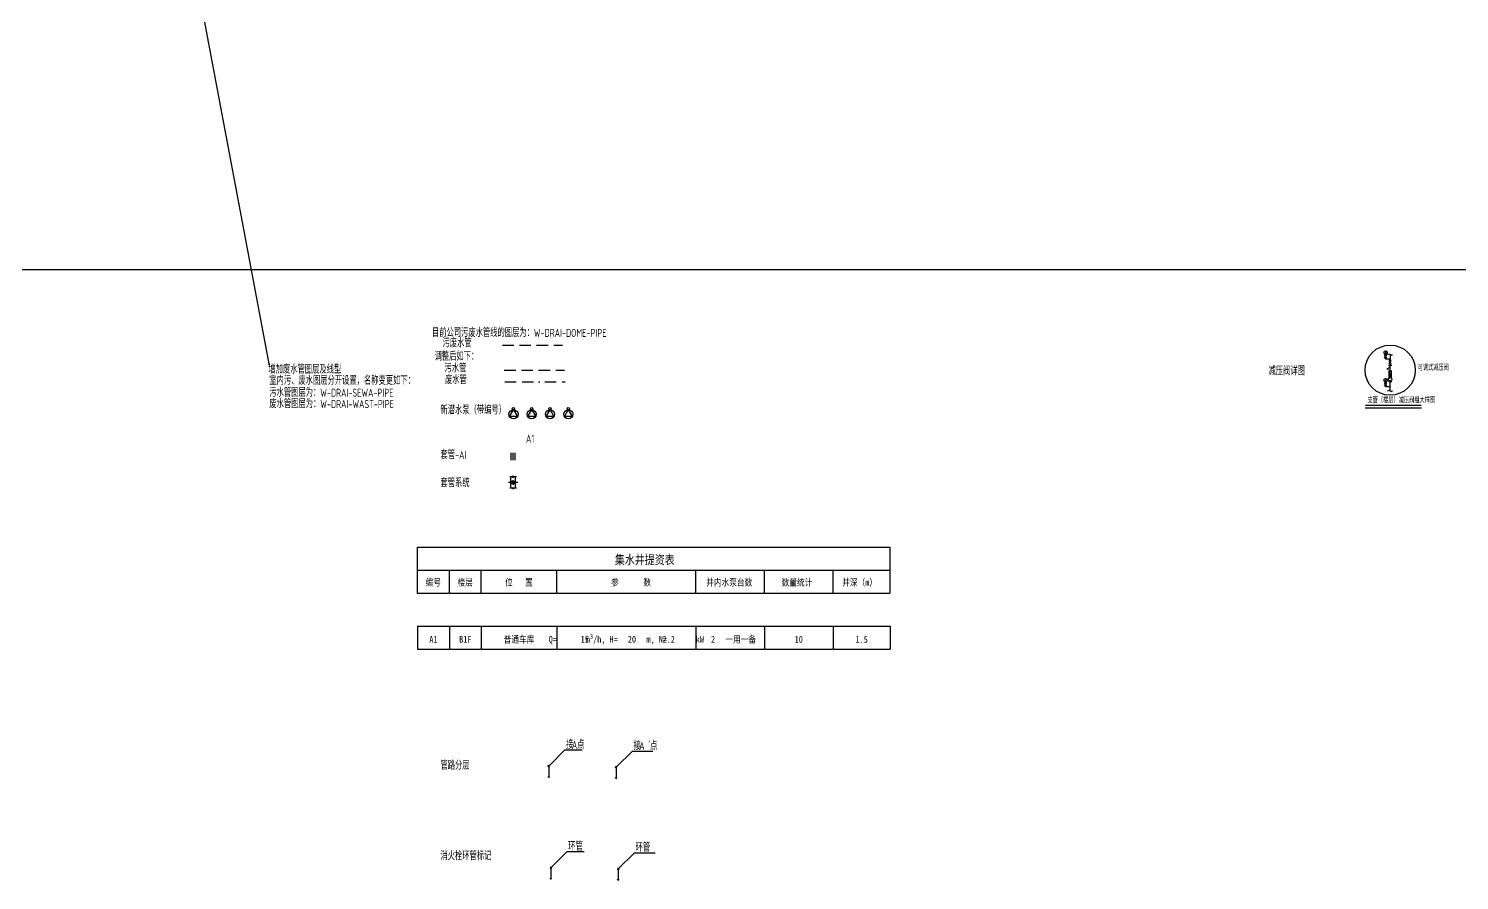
# Model space of a CAD drawing. Extents: x -84241 to 2571207, y -225492 to 1687411.
# Drawn here: x 49922 to 112510, y -83940 to -46670 of the extents above; entities that cross this region are included whole.
import ezdxf
from ezdxf.enums import TextEntityAlignment as Align

# ---------------------------------------------------------------- set-up
doc = ezdxf.new("R2010")
doc.units = 0
doc.header["$LTSCALE"] = 1000
doc.linetypes.add('BORDER', pattern=[1.75, 0.5, -0.25, 0.5, -0.25, 0, -0.25])
doc.linetypes.add('DASHED', pattern=[0.75, 0.5, -0.25])
doc.layers.get('0').update_dxf_attribs({"linetype": 'CONTINUOUS'})
doc.layers.get('Defpoints').update_dxf_attribs({"linetype": 'CONTINUOUS'})
doc.layers.add('20200618更新内容', color=1, linetype='CONTINUOUS', plot=False)
doc.layers.add('W-辅助', color=253, linetype='CONTINUOUS', plot=False)
for name, color, linetype in [('W-BUSH', 231, 'CONTINUOUS'), ('W-DRAI-DOME-PIPE', 4, 'DASHED'), ('W-DRAI-WAST-PIPE', 41, 'BORDER'), ('W-EQPM', 40, 'CONTINUOUS'), ('W-FRPT-NOTE', 60, 'CONTINUOUS'), ('W-NOTE', 40, 'CONTINUOUS'), ('W-NOTE-NAME', 40, 'CONTINUOUS'), ('W-RAIN-NOTE', 60, 'CONTINUOUS'), ('W-WSUP-COOL-PIPE', 3, 'CONTINUOUS'), ('W-WSUP-EQPM', 40, 'CONTINUOUS'), ('W-WSUP-NOTE', 40, 'CONTINUOUS')]:
    doc.layers.add(name, color=color, linetype=linetype)
doc.styles.add('TH-STYLE1', font='', dxfattribs={"width": 0.8})
doc.styles.add('TH-STYLE3', font='tssdeng.shx', dxfattribs={"width": 0.7, "bigfont": 'tssdchn.shx'})
doc.styles.get('TH-STYLE1').set_extended_font_data('STFangsong')

# ---------------------------------------------------------------- blocks, each defined once
blk = doc.blocks.new('*U194')
at = {"layer": 'W-NOTE'}
blk.add_lwpolyline([(0, 0), (1074, 0), (1074, 821), (0, 821)], close=True, dxfattribs=at)
blk = doc.blocks.new('*U428')
for p, q in [((-173, -350), (0, -50)), ((173, -350), (-173, -350)), ((0, -50), (173, -350)), ((627, -350), (800, -50)), ((973, -350), (627, -350)), ((800, -50), (973, -350)), ((1427, -350), (1600, -50)), ((1773, -350), (1427, -350)), ((1600, -50), (1773, -350)), ((2227, -350), (2400, -50)), ((2573, -350), (2227, -350)), ((2400, -50), (2573, -350))]:
    blk.add_line(p, q)
for centre, radius in [((0, 0), 50), ((800, 0), 50), ((1600, 0), 50), ((2400, 0), 50), ((0, -250), 200), ((800, -250), 200), ((1600, -250), 200), ((2400, -250), 200)]:
    blk.add_circle(centre, radius)
at = {"layer": 'W-RAIN-NOTE', "style": 'TH-STYLE3', "width": 0.7}
blk.add_attdef('编号', (548, -1495), '', height=350, dxfattribs=at)
blk = doc.blocks.new('*U447')
at = {"layer": 'W-NOTE'}
for p, q in [((0, 0), (20679, 0)), ((20679, 0), (20679, -2000)), ((0, 0), (0, -2000)), ((0, -1000), (20679, -1000)), ((1396, -1000), (1396, -2000)), ((2791, -1000), (2791, -2000)), ((6091, -1000), (6091, -2000)), ((12179, -1000), (12179, -2000)), ((15179, -1000), (15179, -2000)), ((18179, -1000), (18179, -2000))]:
    blk.add_line(p, q, dxfattribs=at)
blk.add_lwpolyline([(0, -2000), (20679, -2000)], dxfattribs=at)
at = {"layer": 'W-NOTE', "style": 'TH-STYLE1', "width": 0.8}
blk.add_text('集水井提资表', height=400, dxfattribs=at).set_placement((8648, -861), align=Align.BOTTOM_LEFT)
at = {"layer": 'W-NOTE', "color": 1, "style": 'TH-STYLE1', "width": 0.8}
blk.add_text('编号', height=300, dxfattribs=at).set_placement((371, -1684))
at = {"layer": 'W-NOTE', "style": 'TH-STYLE1', "width": 0.8}
for s, p in [('楼层', (1766, -1684)), ('位   置', (3847, -1684)), ('参      数', (8483, -1684)), ('井内水泵台数', (12644, -1684)), ('数量统计', (15942, -1684)), ('井深（m）', (18592, -1684))]:
    blk.add_text(s, height=300, dxfattribs=at).set_placement(p)
blk = doc.blocks.new('*U433')
for p, q in [((-100, 0), (-100, -350)), ((100, 0), (100, -350))]:
    blk.add_line(p, q)
at = {"layer": 'Defpoints'}
blk.add_line((0, 0), (0, -350), dxfattribs=at)
blk = doc.blocks.new('管路分层')
for p, q in [((-1500, 0), (-2207, -707)), ((-1500, 0), (-750, 0)), ((1450, -50), (743, -757)), ((1450, -50), (2350, -50))]:
    blk.add_line(p, q)
at = {"layer": 'W-辅助'}
for p, q in [((-2242, -742), (-2172, -672)), ((-2172, -742), (-2242, -672)), ((-2207, -1207), (-2237, -1155)), ((-2207, -707), (-2207, -1207)), ((-2207, -1207), (-2177, -1155)), ((708, -792), (778, -722)), ((778, -792), (708, -722)), ((743, -1257), (713, -1205)), ((743, -757), (743, -1257)), ((743, -1257), (773, -1205))]:
    blk.add_line(p, q, dxfattribs=at)
at = {"style": 'TH-STYLE3', "width": 0.7}
for s, p in [('接 点', (-1450, 50)), ("接  '点", (1500, 0))]:
    blk.add_text(s, height=350, dxfattribs=at).set_placement(p)
for tag, p in [('编号', (-1199, 50)), ("编号'", (1750, 0))]:
    blk.add_attdef(tag, p, '', height=350, dxfattribs=at)
blk = doc.blocks.new('*U448')
at = {"layer": 'W-NOTE'}
for p, q in [((0, 0), (20679, 0)), ((1396, 0), (1396, -1000)), ((15179, 0), (15179, -1000)), ((18179, 0), (18179, -1000)), ((20679, 0), (20679, -1000)), ((0, 0), (0, -1000)), ((2791, 0), (2791, -1000)), ((6091, 0), (6091, -1000)), ((12179, 0), (12179, -1000))]:
    blk.add_line(p, q, dxfattribs=at)
blk.add_lwpolyline([(0, -1000), (20679, -1000)], dxfattribs=at)
at = {"layer": 'W-NOTE', "style": 'TH-STYLE1', "width": 0.8}
for s, p in [('Q=       m³/h, H=       m, N=       kW', (9135, -814)), ('一用一备', (14143, -814))]:
    blk.add_text(s, height=300, dxfattribs=at).set_placement(p, align=Align.BOTTOM_CENTER)
at = {"layer": 'W-NOTE', "color": 1, "style": 'TH-STYLE1', "width": 0.8}
blk.add_attdef('集水井编号', text='', height=300, dxfattribs=at).set_placement((698, -814), align=Align.BOTTOM_CENTER)
at = {"layer": 'W-NOTE', "style": 'TH-STYLE1', "width": 0.8}
for tag, p in [('楼层编号', (2093, -814)), ('位置', (4441, -814)), ('流量', (7316, -814)), ('扬程', (9382, -814)), ('电量', (10990, -814)), ('井内水泵台数', (12929, -814)), ('数量统计', (16679, -814)), ('井深', (19429, -814))]:
    blk.add_attdef(tag, text='', height=300, dxfattribs=at).set_placement(p, align=Align.BOTTOM_CENTER)
blk = doc.blocks.new('*U449')
for p, q in [((-50, 250), (0, 250)), ((0, 250), (0, -249)), ((0, 250), (81, 250)), ((0, 50), (200, 50)), ((100, 290), (81, 250)), ((100, 290), (100, 210)), ((100, 210), (119, 250)), ((100, 50), (100, 100)), ((119, 250), (200, 250)), ((200, 250), (200, -250)), ((200, 250), (250, 250)), ((-50, -250), (0, -250)), ((0, -50), (200, -50)), ((0, -250), (81, -250)), ((100, -210), (81, -250)), ((100, -50), (100, -100)), ((100, -210), (100, -290)), ((100, -290), (119, -250)), ((119, -250), (200, -250)), ((200, -250), (250, -250))]:
    blk.add_line(p, q)
at = {"layer": 'Defpoints'}
blk.add_line((-100, 0), (300, 0), dxfattribs=at)
blk = doc.blocks.new('*U454')
for p, q in [((-1500, 0), (-2207, -707)), ((-1500, 0), (-750, 0)), ((1450, -50), (743, -757)), ((1450, -50), (2350, -50))]:
    blk.add_line(p, q)
at = {"layer": 'W-辅助'}
for p, q in [((-2242, -742), (-2172, -672)), ((-2172, -742), (-2242, -672)), ((-2207, -1207), (-2237, -1155)), ((-2207, -707), (-2207, -1207)), ((-2207, -1207), (-2177, -1155)), ((708, -792), (778, -722)), ((778, -792), (708, -722)), ((743, -1257), (713, -1205)), ((743, -757), (743, -1257)), ((743, -1257), (773, -1205))]:
    blk.add_line(p, q, dxfattribs=at)
at = {"style": 'TH-STYLE3', "width": 0.7}
for p in [(-1450, 50), (1500, 0)]:
    blk.add_text('环管', height=350, dxfattribs=at).set_placement(p)
blk = doc.blocks.new('水管中断')
at = {"elevation": 0}
blk.add_lwpolyline([(7, -101, -0.575183), (0, 0, 0.604745), (-11, 101, 16.924828)], format="xyb", dxfattribs=at)
blk = doc.blocks.new('*U466')
for p, q in [((-150, -100), (-150, 100)), ((-150, 100), (150, -100)), ((-150, -100), (150, 100)), ((150, -100), (150, 100))]:
    blk.add_line(p, q)
blk = doc.blocks.new('*U467')
for p, q in [((-150, -100), (-150, 100)), ((-150, 100), (150, -100)), ((-150, -100), (150, 100)), ((150, -100), (150, 100))]:
    blk.add_line(p, q)
blk = doc.blocks.new('*U468')
for p, q in [((-150, -100), (-150, 100)), ((-150, 100), (150, -100)), ((-150, -100), (150, 100)), ((150, -100), (150, 100))]:
    blk.add_line(p, q)
blk = doc.blocks.new('减压阀')
for p, q in [((300, 0), (0, 90)), ((0, -90), (300, 0))]:
    blk.add_line(p, q)
blk.add_lwpolyline([(300, 90), (0, 90), (0, -90), (300, -90)], close=True)
blk = doc.blocks.new('*U472')
at = {"layer": 'W-NOTE-NAME'}
blk.add_line((-202, -997), (2257, -997), dxfattribs=at)
at = {"layer": 'W-NOTE-NAME', "const_width": 52.5}
blk.add_lwpolyline([(-202, -892), (2257, -892)], dxfattribs=at)
at = {"layer": 'W-WSUP-COOL-PIPE'}
for p, q in [((889, 1332), (889, 1072)), ((889, 922), (889, 872)), ((889, -258), (889, 152))]:
    blk.add_line(p, q, dxfattribs=at)
at = {"layer": 'W-WSUP-EQPM'}
for p, q in [((742, 1475), (636, 1369)), ((742, 1475), (687, 1442)), ((689, 1322), (689, 1347)), ((689, 1147), (689, 1172)), ((689, 1147), (889, 1147)), ((806, 657), (736, 728)), ((889, 803), (771, 692)), ((814, 872), (964, 872)), ((889, 622), (889, 872)), ((742, 265), (636, 159)), ((742, 265), (687, 232)), ((689, 112), (689, 137)), ((814, 622), (964, 622)), ((814, 352), (964, 352)), ((814, 152), (964, 152)), ((689, -63), (689, -38)), ((689, -63), (889, -63))]:
    blk.add_line(p, q, dxfattribs=at)
for centre, radius in [((889, 648), 1100), ((689, 1422), 75), ((689, 212), 75), ((889, 252), 75)]:
    blk.add_circle(centre, radius, dxfattribs=at)
for name, p, xscale, yscale, zscale, rotation in [('*U466', (689, 1247), 0.5, 0.5, 0.5, 90), ('*U467', (889, 997), 0.5, 0.5, 0.5, 90), ('*U468', (689, 37), 0.5, 0.5, 0.5, 90), ('减压阀', (889, 592), 0.7, 0.7, 0.7, 270)]:
    blk.add_blockref(name, p, dxfattribs=dict(at, xscale=xscale, yscale=yscale, zscale=zscale, rotation=rotation))
at = {"layer": 'W-WSUP-EQPM', "rotation": 270}
for p in [(889, 1332), (889, -258)]:
    blk.add_blockref('水管中断', p, dxfattribs=at)
at = {"layer": 'W-WSUP-NOTE', "style": 'TH-STYLE3', "width": 0.7}
for s, p in [('可调式减压阀', (2093, 631)), ('支管（楼层）减压阀组大样图', (-102, -792))]:
    blk.add_text(s, height=250, dxfattribs=at).set_placement(p)

msp = doc.modelspace()

# ---------------------------------------------------------------- linework, layer by layer
at = {"layer": '20200618更新内容'}
msp.add_line((56322.47, -39550.2), (60444.75, -61408.75), dxfattribs=at)
at = {"layer": 'W-DRAI-DOME-PIPE'}
for p, q in [((70645.13, -60520.23), (73280.27, -60520.23)), ((70730.97, -61620.11), (73366.1, -61620.11))]:
    msp.add_line(p, q, dxfattribs=at)
at = {"layer": 'W-DRAI-WAST-PIPE', "linetype": 'BORDER'}
msp.add_line((70754.92, -62129.43), (73390.06, -62129.43), dxfattribs=at)

# ---------------------------------------------------------------- block references
for name, p in [('*U472', (108593.41, -62262.77)), ('*U447', (66918.51, -69365.75))]:
    msp.add_blockref(name, p)
msp.add_blockref('*U448', (66933.28, -72817.78)).add_auto_attribs({'集水井编号': 'A1', '楼层编号': 'B1F', '位置': '普通车库', '流量': '15', '扬程': '20', '电量': '2.2', '井内水泵台数': '2', '数量统计': '10', '井深': '1.5'})
at = {"layer": 'W-BUSH', "xscale": 0.8999999999999999, "yscale": 0.8999999999999999, "zscale": 0.8999999999999999}
msp.add_blockref('*U433', (71105.22, -65239), dxfattribs=at)
at = {"layer": 'W-BUSH', "rotation": 180}
msp.add_blockref('*U449', (71216, -66531.72, 0.04), dxfattribs=at)
at = {"layer": 'W-EQPM'}
msp.add_blockref('*U428', (71131.49, -63293.93), dxfattribs=at).add_auto_attribs({'编号': 'A1'})
at = {"layer": 'W-FRPT-NOTE'}
msp.add_blockref('管路分层', (74882.41, -78232.07), dxfattribs=at).add_auto_attribs({'编号': 'A', "编号'": 'A'})
msp.add_blockref('*U454', (74975.21, -82682.84), dxfattribs=at)
at = {"layer": 'W-NOTE', "xscale": 100, "yscale": 100, "zscale": 100}
msp.add_blockref('*U194', (25842.89, -57205.04), dxfattribs=at)

# ---------------------------------------------------------------- texts
at = {"layer": '20200618更新内容', "style": 'TH-STYLE3', "width": 0.7}
for s, p in [('增加废水管图层及线型', (60411.36, -61762.29)), ('室内污、废水图层分开设置，名称变更如下：', (60450.79, -62250.97)), ('污水管图层为：W-DRAI-SEWA-PIPE', (60450.79, -62776.76)), ('废水管图层为：W-DRAI-WAST-PIPE', (60450.79, -63271))]:
    msp.add_text(s, height=350, dxfattribs=at).set_placement(p)
at = {"layer": 'W-NOTE', "style": 'TH-STYLE3', "width": 0.7}
for s, p in [('目前公司污废水管线的图层为：W-DRAI-DOME-PIPE', (67566.54, -60159.47)), ('污废水管', (68027.24, -60610.45)), ('调整后如下：', (67679.26, -61193.27)), ('污水管', (68113.07, -61710.34)), ('废水管', (68137.02, -62219.65)), ('减压阀详图', (104162.36, -61833.71)), ('新潜水泵（带编号）', (67937.62, -63542.91)), ('套管-AI', (67937.62, -65499.59)), ('套管系统', (67937.62, -66728.82)), ('管路分层', (67937.62, -79091.37)), ('消火栓环管标记', (67937.62, -83050.46))]:
    msp.add_text(s, height=350, dxfattribs=at).set_placement(p)

doc.saveas('drawing.dxf')
